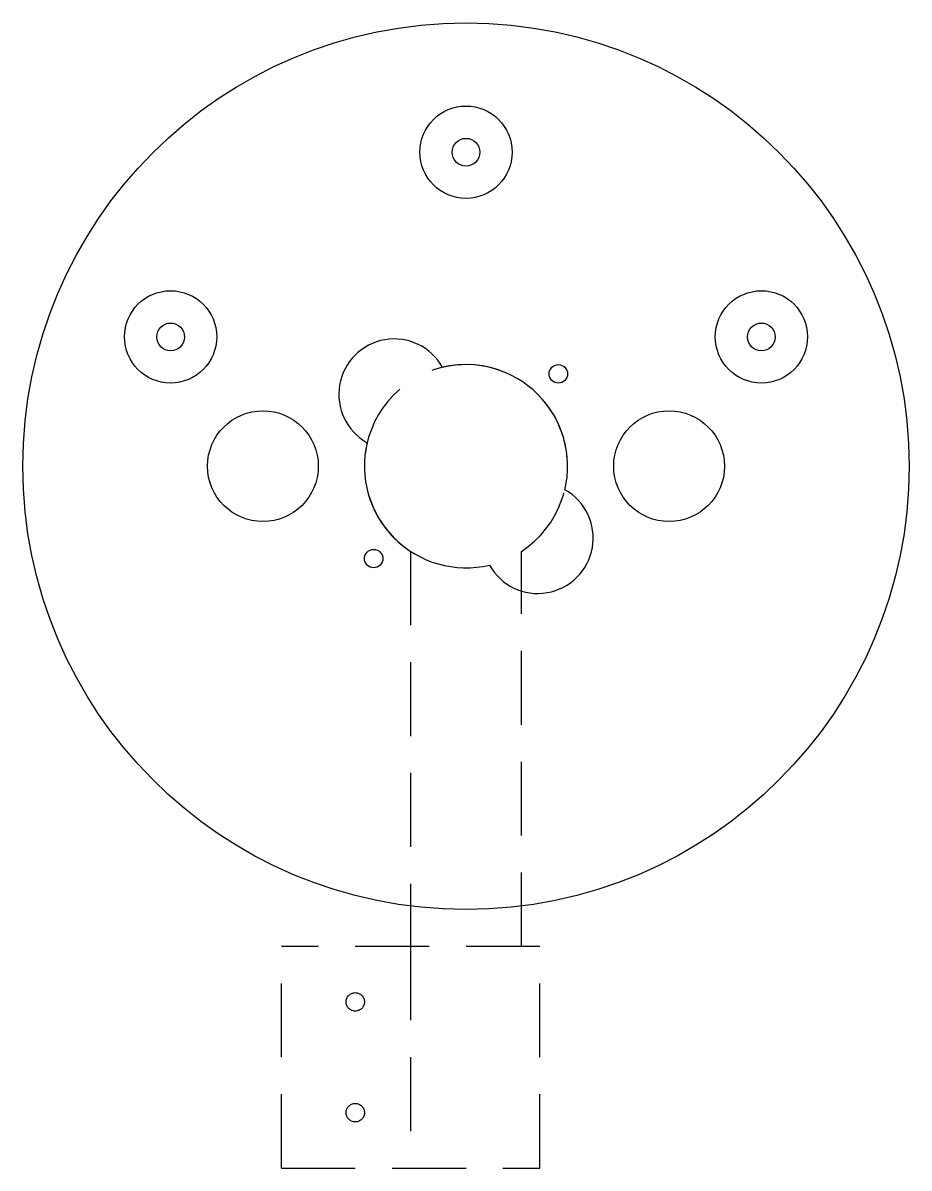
# Model space of a CAD drawing. Header units: inches. Extents: x -1.5 to 1.5, y -2.38 to 1.5.
import ezdxf

# ---------------------------------------------------------------- set-up
doc = ezdxf.new("R2010")
doc.units = ezdxf.units.IN
doc.header["$MEASUREMENT"] = 0
doc.linetypes.add('DASHED', pattern=[0.375, 0.25, -0.125])
for name, color, linetype, true_color in [('Bottom', 5, 'DASHED', 0x0000ff), ('BottomPilot - 1-16 in mill (Drill 3-8 in deep) - (1-16 in)', 4, 'DASHED', 0x00ffff), ('Hole - 1-4 in mill (Pocket)', 3, 'Continuous', 0x00ff00), ('Hole - 3-32 in mill (Drill) - (3-32 in)', 3, 'Continuous', 0x00ff00), ('TopPilot - 1-16 in mill (Drill 3-8 in deep) - (1-16 in)', 6, 'Continuous', 0xff00ff), ('TopPilot - 1-4 in mill (Pocket 1-16 in deep) - (5-16 in)', 6, 'Continuous', 0xff00ff)]:
    doc.layers.add(name, color=color, linetype=linetype, true_color=true_color)
doc.layers.add('Top', color=7, linetype='Continuous')

msp = doc.modelspace()

# ---------------------------------------------------------------- linework, layer by layer
at = {"layer": 'Bottom'}
for p, q in [((-0.625, -2.375), (-0.625, -1.625)), ((0.25, -1.625), (-0.625, -1.625)), ((0.25, -2.375), (0.25, -1.625)), ((-0.625, -2.375), (0.25, -2.375))]:
    msp.add_line(p, q, dxfattribs=at)
msp.add_lwpolyline([(0.1875, -1.625), (0.1875, -0.2881, 3.369924), (-0.1875, -0.2881), (-0.1875, -1.625), (-0.1875, -2.375)], format="xyb", dxfattribs=at)
at = {"layer": 'BottomPilot - 1-16 in mill (Drill 3-8 in deep) - (1-16 in)'}
for centre in [(-0.375, -1.8125), (-0.375, -2.1875)]:
    msp.add_circle(centre, 0.0312, dxfattribs=at)
at = {"layer": 'Hole - 1-4 in mill (Pocket)'}
msp.add_lwpolyline([(-0.3345, 0.0794, 0.558272), (0.0794, -0.3345, 1.322876), (0.3345, -0.0794, 0.558272), (-0.0794, 0.3345, 1.322876)], format="xyb", close=True, dxfattribs=at)
for centre in [(-0.6875, 0), (0.6875, 0)]:
    msp.add_circle(centre, 0.1875, dxfattribs=at)
at = {"layer": 'Hole - 3-32 in mill (Drill) - (3-32 in)'}
for centre in [(0, 1.0625), (-1, 0.4375), (1, 0.4375)]:
    msp.add_circle(centre, 0.0469, dxfattribs=at)
at = {"layer": 'Top'}
msp.add_circle((0, 0), 1.5, dxfattribs=at)
at = {"layer": 'TopPilot - 1-16 in mill (Drill 3-8 in deep) - (1-16 in)'}
for centre in [(0.3125, 0.3125), (-0.3125, -0.3125)]:
    msp.add_circle(centre, 0.0312, dxfattribs=at)
at = {"layer": 'TopPilot - 1-4 in mill (Pocket 1-16 in deep) - (5-16 in)'}
for centre in [(0, 1.0625), (-1, 0.4375), (1, 0.4375)]:
    msp.add_circle(centre, 0.1562, dxfattribs=at)

doc.saveas('drawing.dxf')
